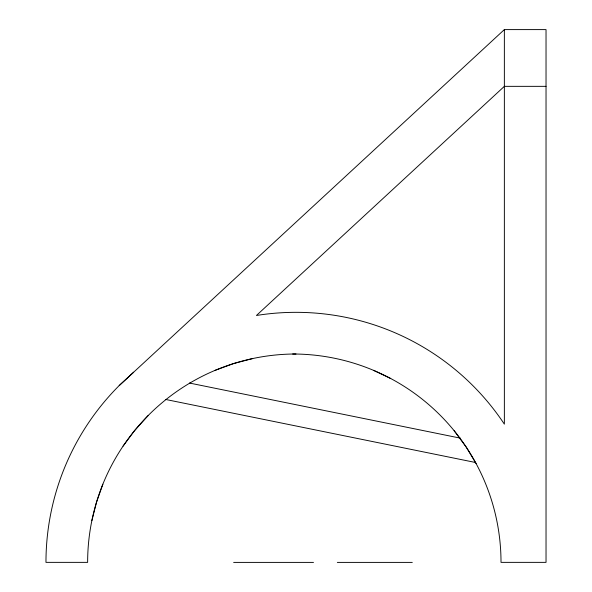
<?xml version="1.0" encoding="UTF-8"?>
<svg xmlns="http://www.w3.org/2000/svg" width="592" height="592" viewBox="0 0 592 592"><rect width="100%" height="100%" fill="white"/><g stroke="black" fill="none" stroke-linecap="round" stroke-linejoin="round"><path stroke-width="0.89" d="M91.856 520.649L96.533 502.149L102.853 484.212M123.069 446.131L134.473 430.739L148.089 415.614M296 354.001A208.362 208.362 0 0 0 87.638 562.363L45.969 562.363A250.031 250.031 0 0 1 119.199 385.562L133.659 372.205M119.199 385.562L504.362 29.6L546.031 29.6L546.031 562.363L501.01 562.363A208.362 208.362 0 0 0 292.648 354.001M215.096 370.348L233.633 363.555L252.673 358.56M546.031 86.343L504.362 86.343L256.425 315.484A250.031 250.031 0 0 1 504.362 424.153L504.362 29.6M233.648 562.4L313.501 562.4M337.329 562.4L412.284 562.4M189.462 383.046L460.398 438.154M165.368 399.408L475.28 462.441M373.522 370.34L390.72 378.525M454.145 430.71L466.2 447.064L476.094 463.558"/></g></svg>
